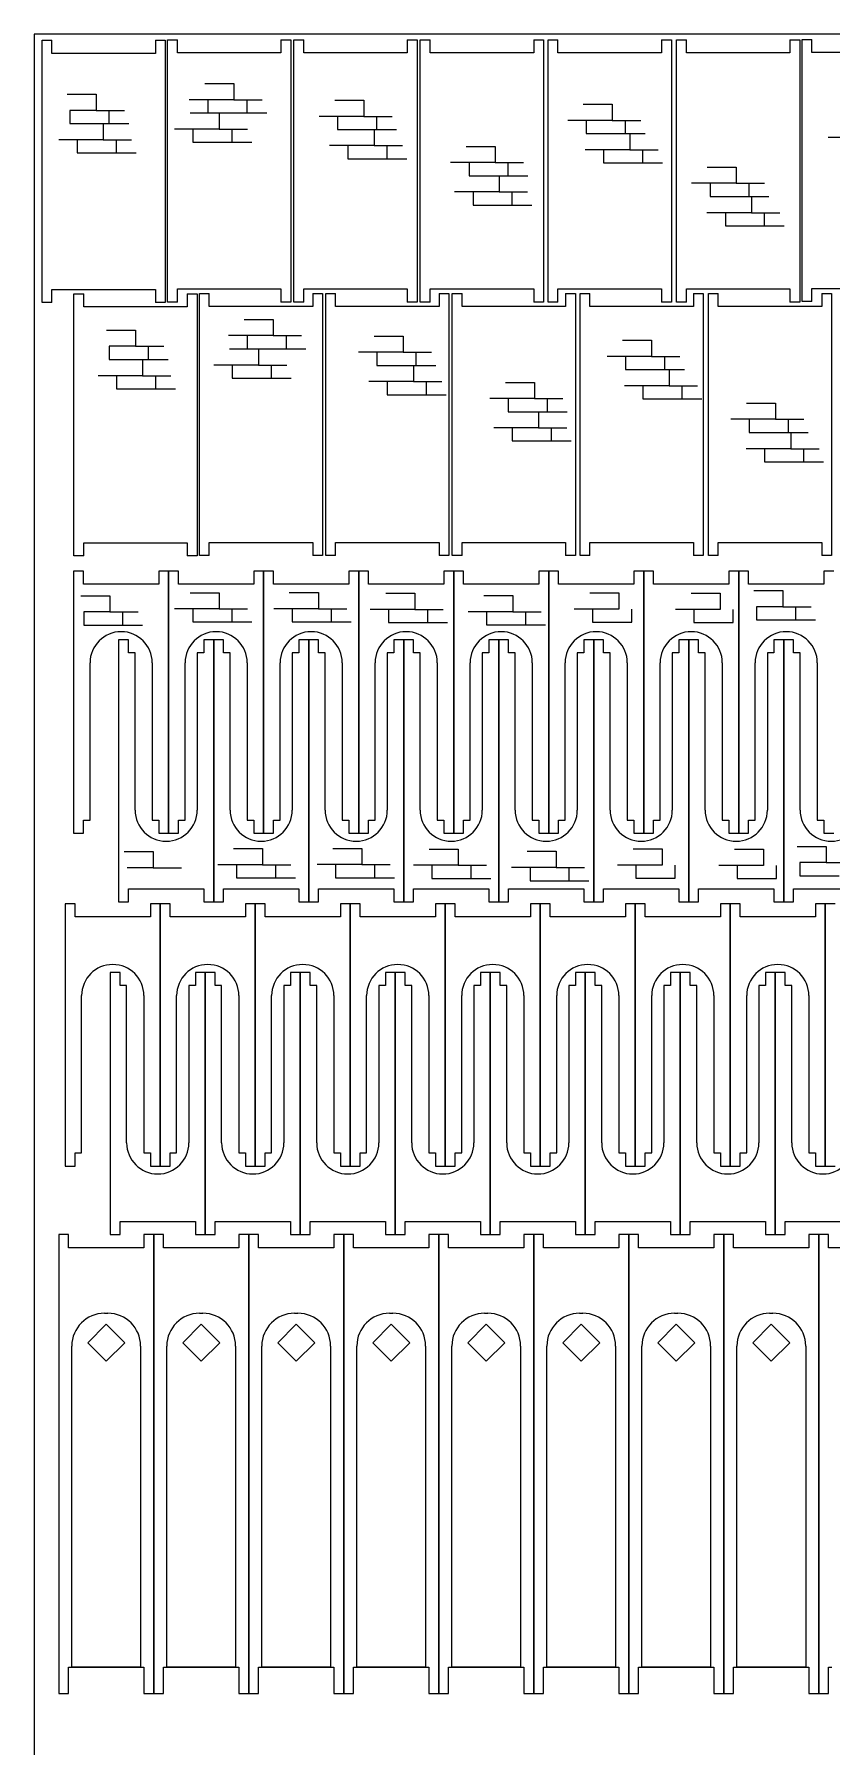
# Model space of a CAD drawing. Extents: x 12 to 612, y 217 to 777.
# Drawn here: x 12.3 to 134, y 515.9 to 777.1 of the extents above; entities that cross this region are included whole.
import ezdxf

# ---------------------------------------------------------------- set-up
doc = ezdxf.new("R2010")
doc.units = 0
doc.header["$MEASUREMENT"] = 0
doc.layers.get('0').update_dxf_attribs({"linetype": 'CONTINUOUS'})
doc.layers.add('VISIBLE__ISO_', color=7, linetype='CONTINUOUS')

msp = doc.modelspace()

# ---------------------------------------------------------------- linework, layer by layer
for p, q in [((612.27, 777.15), (12.27, 777.15)), ((12.27, 777.15), (12.27, 377.15)), ((18, 528), (28.5, 528)), ((32.5, 528), (43, 528)), ((47, 528), (57.5, 528)), ((61.5, 528), (72, 528)), ((76, 528), (86.5, 528)), ((90.5, 528), (101, 528)), ((105, 528), (115.5, 528)), ((119.5, 528), (130, 528))]:
    msp.add_line(p, q)
at = {"color": 5}
for p, q in [((38.31, 769.63), (42.74, 769.63)), ((42.74, 769.63), (42.74, 767.16)), ((17.28, 768.01), (21.71, 768.01)), ((21.71, 768.01), (21.71, 765.53)), ((42.74, 767.16), (35.93, 767.16)), ((42.74, 767.16), (38.74, 767.16)), ((38.74, 767.16), (38.74, 765.16)), ((42.74, 767.16), (47.06, 767.16)), ((44.74, 765.16), (44.74, 767.16)), ((58.12, 767.1), (62.55, 767.1)), ((62.55, 767.1), (62.55, 764.62)), ((96.06, 766.46), (100.49, 766.46)), ((100.49, 766.46), (100.49, 763.98)), ((21.71, 765.53), (17.71, 765.53)), ((17.71, 765.53), (17.71, 763.53)), ((17.71, 763.53), (21.71, 763.53)), ((18.38, 763.51), (22.81, 763.51)), ((21.71, 765.53), (26.04, 765.53)), ((21.71, 763.53), (23.71, 763.53)), ((22.81, 763.51), (22.81, 761.03)), ((23.71, 763.53), (23.71, 765.53)), ((23.71, 763.53), (26.71, 763.53)), ((36.05, 765.14), (40.49, 765.14)), ((38.74, 765.16), (42.74, 765.16)), ((40.49, 765.14), (40.49, 762.66)), ((42.74, 765.16), (44.74, 765.16)), ((44.74, 765.16), (47.74, 765.16)), ((62.55, 764.62), (55.74, 764.62)), ((62.55, 764.62), (58.55, 764.62)), ((58.55, 764.62), (58.55, 762.62)), ((62.55, 764.62), (66.87, 764.62)), ((64.55, 762.62), (64.55, 764.62)), ((100.49, 763.98), (93.69, 763.98)), ((100.49, 763.98), (96.49, 763.98)), ((96.49, 763.98), (96.49, 761.98)), ((100.49, 763.98), (104.82, 763.98)), ((102.49, 761.98), (102.49, 763.98)), ((22.81, 761.03), (16, 761.03)), ((22.81, 761.03), (18.81, 761.03)), ((18.81, 761.03), (18.81, 759.03)), ((22.81, 761.03), (27.13, 761.03)), ((24.81, 759.03), (24.81, 761.03)), ((40.49, 762.66), (33.68, 762.66)), ((40.49, 762.66), (36.49, 762.66)), ((36.49, 762.66), (36.49, 760.66)), ((36.49, 760.66), (40.49, 760.66)), ((40.49, 762.66), (44.81, 762.66)), ((40.49, 760.66), (42.49, 760.66)), ((42.49, 760.66), (42.49, 762.66)), ((42.49, 760.66), (45.49, 760.66)), ((58.55, 762.62), (62.55, 762.62)), ((59.7, 762.63), (64.13, 762.63)), ((62.55, 762.62), (64.55, 762.62)), ((64.13, 762.63), (64.13, 760.15)), ((64.55, 762.62), (67.55, 762.62)), ((96.49, 761.98), (100.49, 761.98)), ((98.74, 761.99), (103.17, 761.99)), ((100.49, 761.98), (102.49, 761.98)), ((102.49, 761.98), (105.49, 761.98)), ((103.17, 761.99), (103.17, 759.51)), ((140.23, 761.41), (133.42, 761.41)), ((18.81, 759.03), (22.81, 759.03)), ((22.81, 759.03), (24.81, 759.03)), ((24.81, 759.03), (27.81, 759.03)), ((64.13, 760.15), (57.32, 760.15)), ((64.13, 760.15), (60.13, 760.15)), ((60.13, 760.15), (60.13, 758.15)), ((60.13, 758.15), (64.13, 758.15)), ((64.13, 760.15), (68.46, 760.15)), ((64.13, 758.15), (66.13, 758.15)), ((66.13, 758.15), (66.13, 760.15)), ((66.13, 758.15), (69.13, 758.15)), ((78.18, 760.03), (82.62, 760.03)), ((82.62, 760.03), (82.62, 757.56)), ((103.17, 759.51), (96.36, 759.51)), ((103.17, 759.51), (99.17, 759.51)), ((99.17, 759.51), (99.17, 757.51)), ((103.17, 759.51), (107.49, 759.51)), ((105.17, 757.51), (105.17, 759.51)), ((82.62, 757.56), (75.81, 757.56)), ((82.62, 757.56), (78.62, 757.56)), ((78.62, 757.56), (78.62, 755.56)), ((78.62, 755.56), (82.62, 755.56)), ((78.8, 755.56), (83.23, 755.56)), ((82.62, 757.56), (86.94, 757.56)), ((82.62, 755.56), (84.62, 755.56)), ((83.23, 755.56), (83.23, 753.09)), ((84.62, 755.56), (84.62, 757.56)), ((84.62, 755.56), (87.62, 755.56)), ((99.17, 757.51), (103.17, 757.51)), ((103.17, 757.51), (105.17, 757.51)), ((105.17, 757.51), (108.17, 757.51)), ((114.96, 756.88), (119.4, 756.88)), ((119.4, 756.88), (119.4, 754.4)), ((83.23, 753.09), (76.42, 753.09)), ((83.23, 753.09), (79.23, 753.09)), ((79.23, 753.09), (79.23, 751.09)), ((83.23, 753.09), (87.55, 753.09)), ((85.23, 751.09), (85.23, 753.09)), ((119.4, 754.4), (112.59, 754.4)), ((119.4, 754.4), (115.4, 754.4)), ((115.4, 754.4), (115.4, 752.4)), ((119.4, 754.4), (123.72, 754.4)), ((121.4, 752.4), (121.4, 754.4)), ((79.23, 751.09), (83.23, 751.09)), ((83.23, 751.09), (85.23, 751.09)), ((85.23, 751.09), (88.23, 751.09)), ((115.4, 752.4), (119.4, 752.4)), ((117.31, 752.38), (121.74, 752.38)), ((119.4, 752.4), (121.4, 752.4)), ((121.4, 752.4), (124.4, 752.4)), ((121.74, 752.38), (121.74, 749.9)), ((121.74, 749.9), (114.93, 749.9)), ((121.74, 749.9), (117.74, 749.9)), ((117.74, 749.9), (117.74, 747.9)), ((117.74, 747.9), (121.74, 747.9)), ((121.74, 749.9), (126.06, 749.9)), ((121.74, 747.9), (123.74, 747.9)), ((123.74, 747.9), (123.74, 749.9)), ((123.74, 747.9), (126.74, 747.9)), ((23.28, 732.01), (27.71, 732.01)), ((27.71, 732.01), (27.71, 729.53)), ((44.31, 733.63), (48.74, 733.63)), ((48.74, 733.63), (48.74, 731.16)), ((27.71, 729.53), (23.71, 729.53)), ((23.71, 729.53), (23.71, 727.53)), ((27.71, 729.53), (32.04, 729.53)), ((29.71, 727.53), (29.71, 729.53)), ((48.74, 731.16), (41.93, 731.16)), ((42.05, 729.14), (46.49, 729.14)), ((48.74, 731.16), (44.74, 731.16)), ((44.74, 731.16), (44.74, 729.16)), ((44.74, 729.16), (48.74, 729.16)), ((46.49, 729.14), (46.49, 726.66)), ((48.74, 731.16), (53.06, 731.16)), ((48.74, 729.16), (50.74, 729.16)), ((50.74, 729.16), (50.74, 731.16)), ((50.74, 729.16), (53.74, 729.16)), ((64.12, 731.1), (68.55, 731.1)), ((68.55, 731.1), (68.55, 728.62)), ((102.06, 730.46), (106.49, 730.46)), ((106.49, 730.46), (106.49, 727.98)), ((23.71, 727.53), (27.71, 727.53)), ((24.38, 727.51), (28.81, 727.51)), ((27.71, 727.53), (29.71, 727.53)), ((28.81, 727.51), (28.81, 725.03)), ((29.71, 727.53), (32.71, 727.53)), ((46.49, 726.66), (39.68, 726.66)), ((46.49, 726.66), (42.49, 726.66)), ((42.49, 726.66), (42.49, 724.66)), ((46.49, 726.66), (50.81, 726.66)), ((48.49, 724.66), (48.49, 726.66)), ((68.55, 728.62), (61.74, 728.62)), ((68.55, 728.62), (64.55, 728.62)), ((64.55, 728.62), (64.55, 726.62)), ((64.55, 726.62), (68.55, 726.62)), ((65.7, 726.63), (70.13, 726.63)), ((68.55, 728.62), (72.87, 728.62)), ((68.55, 726.62), (70.55, 726.62)), ((70.13, 726.63), (70.13, 724.15)), ((70.55, 726.62), (70.55, 728.62)), ((70.55, 726.62), (73.55, 726.62)), ((106.49, 727.98), (99.69, 727.98)), ((106.49, 727.98), (102.49, 727.98)), ((102.49, 727.98), (102.49, 725.98)), ((106.49, 727.98), (110.82, 727.98)), ((108.49, 725.98), (108.49, 727.98)), ((28.81, 725.03), (22, 725.03)), ((28.81, 725.03), (24.81, 725.03)), ((24.81, 725.03), (24.81, 723.03)), ((28.81, 725.03), (33.13, 725.03)), ((30.81, 723.03), (30.81, 725.03)), ((42.49, 724.66), (46.49, 724.66)), ((46.49, 724.66), (48.49, 724.66)), ((48.49, 724.66), (51.49, 724.66)), ((70.13, 724.15), (63.32, 724.15)), ((70.13, 724.15), (66.13, 724.15)), ((66.13, 724.15), (66.13, 722.15)), ((70.13, 724.15), (74.46, 724.15)), ((72.13, 722.15), (72.13, 724.15)), ((84.18, 724.03), (88.62, 724.03)), ((88.62, 724.03), (88.62, 721.56)), ((102.49, 725.98), (106.49, 725.98)), ((104.74, 725.99), (109.17, 725.99)), ((106.49, 725.98), (108.49, 725.98)), ((108.49, 725.98), (111.49, 725.98)), ((109.17, 725.99), (109.17, 723.51)), ((24.81, 723.03), (28.81, 723.03)), ((28.81, 723.03), (30.81, 723.03)), ((30.81, 723.03), (33.81, 723.03)), ((66.13, 722.15), (70.13, 722.15)), ((70.13, 722.15), (72.13, 722.15)), ((72.13, 722.15), (75.13, 722.15)), ((88.62, 721.56), (81.81, 721.56)), ((88.62, 721.56), (84.62, 721.56)), ((84.62, 721.56), (84.62, 719.56)), ((88.62, 721.56), (92.94, 721.56)), ((90.62, 719.56), (90.62, 721.56)), ((109.17, 723.51), (102.36, 723.51)), ((109.17, 723.51), (105.17, 723.51)), ((105.17, 723.51), (105.17, 721.51)), ((105.17, 721.51), (109.17, 721.51)), ((109.17, 723.51), (113.49, 723.51)), ((109.17, 721.51), (111.17, 721.51)), ((111.17, 721.51), (111.17, 723.51)), ((111.17, 721.51), (114.17, 721.51)), ((84.62, 719.56), (88.62, 719.56)), ((84.8, 719.56), (89.23, 719.56)), ((88.62, 719.56), (90.62, 719.56)), ((89.23, 719.56), (89.23, 717.09)), ((90.62, 719.56), (93.62, 719.56)), ((120.96, 720.88), (125.4, 720.88)), ((125.4, 720.88), (125.4, 718.4)), ((89.23, 717.09), (82.42, 717.09)), ((89.23, 717.09), (85.23, 717.09)), ((85.23, 717.09), (85.23, 715.09)), ((89.23, 717.09), (93.55, 717.09)), ((91.23, 715.09), (91.23, 717.09)), ((125.4, 718.4), (118.59, 718.4)), ((125.4, 718.4), (121.4, 718.4)), ((121.4, 718.4), (121.4, 716.4)), ((121.4, 716.4), (125.4, 716.4)), ((123.31, 716.38), (127.74, 716.38)), ((125.4, 718.4), (129.72, 718.4)), ((125.4, 716.4), (127.4, 716.4)), ((127.4, 716.4), (127.4, 718.4)), ((127.4, 716.4), (130.4, 716.4)), ((127.74, 716.38), (127.74, 713.9)), ((85.23, 715.09), (89.23, 715.09)), ((89.23, 715.09), (91.23, 715.09)), ((91.23, 715.09), (94.23, 715.09)), ((127.74, 713.9), (120.93, 713.9)), ((127.74, 713.9), (123.74, 713.9)), ((123.74, 713.9), (123.74, 711.9)), ((127.74, 713.9), (132.06, 713.9)), ((129.74, 711.9), (129.74, 713.9)), ((123.74, 711.9), (127.74, 711.9)), ((127.74, 711.9), (129.74, 711.9)), ((129.74, 711.9), (132.74, 711.9)), ((19.38, 691.48), (23.81, 691.48)), ((23.81, 691.48), (23.81, 689)), ((36.06, 691.94), (40.49, 691.94)), ((40.49, 691.94), (40.49, 689.47)), ((51.19, 691.97), (55.63, 691.97)), ((55.63, 691.97), (55.63, 689.49)), ((65.9, 691.87), (70.33, 691.87)), ((70.33, 691.87), (70.33, 689.39)), ((80.87, 691.52), (85.3, 691.52)), ((85.3, 691.52), (85.3, 689.04)), ((97.04, 691.91), (101.48, 691.91)), ((101.48, 691.91), (101.48, 689.43)), ((112.51, 691.86), (116.94, 691.86)), ((116.94, 691.86), (116.94, 689.38)), ((122.07, 692.28), (126.51, 692.28)), ((126.51, 692.28), (126.51, 689.8)), ((23.81, 689), (19.81, 689)), ((19.81, 689), (19.81, 687)), ((23.81, 689), (28.13, 689)), ((25.81, 687), (25.81, 689)), ((40.49, 689.47), (33.69, 689.47)), ((40.49, 689.47), (36.49, 689.47)), ((36.49, 689.47), (36.49, 687.47)), ((36.49, 687.47), (40.49, 687.47)), ((40.49, 689.47), (44.82, 689.47)), ((40.49, 687.47), (42.49, 687.47)), ((42.49, 687.47), (42.49, 689.47)), ((42.49, 687.47), (45.49, 687.47)), ((55.63, 689.49), (48.82, 689.49)), ((55.63, 689.49), (51.63, 689.49)), ((51.63, 689.49), (51.63, 687.49)), ((51.63, 687.49), (55.63, 687.49)), ((55.63, 689.49), (59.95, 689.49)), ((55.63, 687.49), (57.63, 687.49)), ((57.63, 687.49), (57.63, 689.49)), ((57.63, 687.49), (60.63, 687.49)), ((70.33, 689.39), (63.52, 689.39)), ((70.33, 689.39), (66.33, 689.39)), ((66.33, 689.39), (66.33, 687.39)), ((66.33, 687.39), (70.33, 687.39)), ((70.33, 689.39), (74.66, 689.39)), ((70.33, 687.39), (72.33, 687.39)), ((72.33, 687.39), (72.33, 689.39)), ((72.33, 687.39), (75.33, 687.39)), ((85.3, 689.04), (78.49, 689.04)), ((85.3, 689.04), (81.3, 689.04)), ((81.3, 689.04), (81.3, 687.04)), ((85.3, 689.04), (89.63, 689.04)), ((87.3, 687.04), (87.3, 689.04)), ((101.48, 689.43), (94.67, 689.43)), ((101.48, 689.43), (97.48, 689.43)), ((97.48, 689.43), (97.48, 687.43)), ((97.48, 687.43), (101.48, 687.43)), ((101.48, 687.43), (103.48, 687.43)), ((103.48, 687.43), (103.48, 689.43)), ((116.94, 689.38), (110.14, 689.38)), ((116.94, 689.38), (112.94, 689.38)), ((112.94, 689.38), (112.94, 687.38)), ((112.94, 687.38), (116.94, 687.38)), ((116.94, 687.38), (118.94, 687.38)), ((118.94, 687.38), (118.94, 689.38)), ((126.51, 689.8), (122.51, 689.8)), ((122.51, 689.8), (122.51, 687.8)), ((122.51, 687.8), (126.51, 687.8)), ((126.51, 689.8), (130.83, 689.8)), ((126.51, 687.8), (128.51, 687.8)), ((128.51, 687.8), (128.51, 689.8)), ((128.51, 687.8), (131.51, 687.8)), ((19.81, 687), (23.81, 687)), ((23.81, 687), (25.81, 687)), ((25.81, 687), (28.81, 687)), ((81.3, 687.04), (85.3, 687.04)), ((85.3, 687.04), (87.3, 687.04)), ((87.3, 687.04), (90.3, 687.04)), ((128.7, 653.23), (133.13, 653.23)), ((133.13, 653.23), (133.13, 650.75)), ((26, 652.43), (30.43, 652.43)), ((30.43, 652.43), (30.43, 649.96)), ((42.69, 652.9), (47.12, 652.9)), ((47.12, 652.9), (47.12, 650.42)), ((57.82, 652.93), (62.25, 652.93)), ((62.25, 652.93), (62.25, 650.45)), ((72.52, 652.83), (76.96, 652.83)), ((76.96, 652.83), (76.96, 650.35)), ((87.49, 652.48), (91.93, 652.48)), ((91.93, 652.48), (91.93, 650)), ((103.67, 652.86), (108.1, 652.86)), ((108.1, 652.86), (108.1, 650.39)), ((119.14, 652.82), (123.57, 652.82)), ((123.57, 652.82), (123.57, 650.34)), ((133.13, 650.75), (129.13, 650.75)), ((129.13, 650.75), (129.13, 648.75)), ((133.13, 650.75), (137.46, 650.75)), ((30.43, 649.96), (26.43, 649.96)), ((30.43, 649.96), (34.76, 649.96)), ((47.12, 650.42), (40.31, 650.42)), ((47.12, 650.42), (43.12, 650.42)), ((43.12, 650.42), (43.12, 648.42)), ((43.12, 648.42), (47.12, 648.42)), ((47.12, 650.42), (51.44, 650.42)), ((47.12, 648.42), (49.12, 648.42)), ((49.12, 648.42), (49.12, 650.42)), ((49.12, 648.42), (52.12, 648.42)), ((62.25, 650.45), (55.44, 650.45)), ((62.25, 650.45), (58.25, 650.45)), ((58.25, 650.45), (58.25, 648.45)), ((58.25, 648.45), (62.25, 648.45)), ((62.25, 650.45), (66.58, 650.45)), ((62.25, 648.45), (64.25, 648.45)), ((64.25, 648.45), (64.25, 650.45)), ((64.25, 648.45), (67.25, 648.45)), ((76.96, 650.35), (70.15, 650.35)), ((76.96, 650.35), (72.96, 650.35)), ((72.96, 650.35), (72.96, 648.35)), ((72.96, 648.35), (76.96, 648.35)), ((76.96, 650.35), (81.28, 650.35)), ((76.96, 648.35), (78.96, 648.35)), ((78.96, 648.35), (78.96, 650.35)), ((78.96, 648.35), (81.96, 648.35)), ((91.93, 650), (85.12, 650)), ((91.93, 650), (87.93, 650)), ((87.93, 650), (87.93, 648)), ((87.93, 648), (91.93, 648)), ((91.93, 650), (96.25, 650)), ((91.93, 648), (93.93, 648)), ((93.93, 648), (93.93, 650)), ((93.93, 648), (96.93, 648)), ((108.1, 650.39), (101.29, 650.39)), ((108.1, 650.39), (104.1, 650.39)), ((104.1, 650.39), (104.1, 648.39)), ((104.1, 648.39), (108.1, 648.39)), ((108.1, 648.39), (110.1, 648.39)), ((110.1, 648.39), (110.1, 650.39)), ((123.57, 650.34), (116.76, 650.34)), ((123.57, 650.34), (119.57, 650.34)), ((119.57, 650.34), (119.57, 648.34)), ((119.57, 648.34), (123.57, 648.34)), ((123.57, 648.34), (125.57, 648.34)), ((125.57, 648.34), (125.57, 650.34)), ((129.13, 648.75), (133.13, 648.75)), ((133.13, 648.75), (135.13, 648.75))]:
    msp.add_line(p, q, dxfattribs=at)
at = {"layer": 'VISIBLE__ISO_'}
for p, q in [((13.46, 776.22), (14.96, 776.22)), ((13.46, 736.22), (13.46, 776.22)), ((14.96, 774.22), (14.96, 776.22)), ((30.76, 776.22), (30.76, 774.22)), ((30.76, 776.22), (32.26, 776.22)), ((32.26, 776.22), (32.26, 736.22)), ((32.61, 776.29), (34.11, 776.29)), ((32.61, 736.29), (32.61, 776.29)), ((34.11, 774.29), (34.11, 776.29)), ((49.91, 776.29), (49.91, 774.29)), ((49.91, 776.29), (51.41, 776.29)), ((51.41, 776.29), (51.41, 736.29)), ((51.9, 776.29), (53.4, 776.29)), ((51.9, 736.29), (51.9, 776.29)), ((53.4, 774.29), (53.4, 776.29)), ((69.2, 776.29), (69.2, 774.29)), ((69.2, 776.29), (70.7, 776.29)), ((70.7, 776.29), (70.7, 736.29)), ((71.19, 776.29), (72.69, 776.29)), ((71.19, 736.29), (71.19, 776.29)), ((72.69, 774.29), (72.69, 776.29)), ((88.49, 776.29), (88.49, 774.29)), ((88.49, 776.29), (89.99, 776.29)), ((89.99, 776.29), (89.99, 736.29)), ((90.7, 776.29), (92.2, 776.29)), ((90.7, 736.29), (90.7, 776.29)), ((92.2, 774.29), (92.2, 776.29)), ((108, 776.29), (108, 774.29)), ((108, 776.29), (109.5, 776.29)), ((109.5, 776.29), (109.5, 736.29)), ((110.3, 776.29), (111.8, 776.29)), ((110.3, 736.29), (110.3, 776.29)), ((111.8, 774.29), (111.8, 776.29)), ((127.6, 776.29), (127.6, 774.29)), ((127.6, 776.29), (129.1, 776.29)), ((129.1, 776.29), (129.1, 736.29)), ((129.45, 776.35), (130.95, 776.35)), ((129.45, 736.35), (129.45, 776.35)), ((130.95, 774.35), (130.95, 776.35)), ((30.76, 774.22), (14.96, 774.22)), ((49.91, 774.29), (34.11, 774.29)), ((69.2, 774.29), (53.4, 774.29)), ((88.49, 774.29), (72.69, 774.29)), ((108, 774.29), (92.2, 774.29)), ((127.6, 774.29), (111.8, 774.29)), ((146.75, 774.35), (130.95, 774.35)), ((14.96, 736.22), (14.96, 738.22)), ((14.96, 738.22), (30.76, 738.22)), ((18.32, 737.54), (19.82, 737.54)), ((18.32, 697.54), (18.32, 737.54)), ((19.82, 735.54), (19.82, 737.54)), ((30.76, 738.22), (30.76, 736.22)), ((34.11, 736.29), (34.11, 738.29)), ((34.11, 738.29), (49.91, 738.29)), ((35.62, 737.54), (35.62, 735.54)), ((35.62, 737.54), (37.12, 737.54)), ((37.12, 737.54), (37.12, 697.54)), ((37.47, 737.6), (38.97, 737.6)), ((37.47, 697.6), (37.47, 737.6)), ((38.97, 735.6), (38.97, 737.6)), ((49.91, 738.29), (49.91, 736.29)), ((53.4, 736.29), (53.4, 738.29)), ((53.4, 738.29), (69.2, 738.29)), ((54.77, 737.6), (54.77, 735.6)), ((54.77, 737.6), (56.27, 737.6)), ((56.27, 737.6), (56.27, 697.6)), ((56.76, 737.6), (58.26, 737.6)), ((56.76, 697.6), (56.76, 737.6)), ((58.26, 735.6), (58.26, 737.6)), ((69.2, 738.29), (69.2, 736.29)), ((72.69, 736.29), (72.69, 738.29)), ((72.69, 738.29), (88.49, 738.29)), ((74.06, 737.6), (74.06, 735.6)), ((74.06, 737.6), (75.56, 737.6)), ((75.56, 737.6), (75.56, 697.6)), ((76.05, 737.6), (77.55, 737.6)), ((76.05, 697.6), (76.05, 737.6)), ((77.55, 735.6), (77.55, 737.6)), ((88.49, 738.29), (88.49, 736.29)), ((92.2, 736.29), (92.2, 738.29)), ((92.2, 738.29), (108, 738.29)), ((93.35, 737.6), (93.35, 735.6)), ((93.35, 737.6), (94.85, 737.6)), ((94.85, 737.6), (94.85, 697.6)), ((95.57, 737.6), (97.07, 737.6)), ((95.57, 697.6), (95.57, 737.6)), ((97.07, 735.6), (97.07, 737.6)), ((108, 738.29), (108, 736.29)), ((111.8, 736.29), (111.8, 738.29)), ((111.8, 738.29), (127.6, 738.29)), ((112.87, 737.6), (112.87, 735.6)), ((112.87, 737.6), (114.37, 737.6)), ((114.37, 737.6), (114.37, 697.6)), ((115.16, 737.6), (116.66, 737.6)), ((115.16, 697.6), (115.16, 737.6)), ((116.66, 735.6), (116.66, 737.6)), ((127.6, 738.29), (127.6, 736.29)), ((130.95, 736.35), (130.95, 738.35)), ((130.95, 738.35), (146.75, 738.35)), ((132.46, 737.6), (132.46, 735.6)), ((132.46, 737.6), (133.96, 737.6)), ((133.96, 737.6), (133.96, 697.6)), ((14.96, 736.22), (13.46, 736.22)), ((35.62, 735.54), (19.82, 735.54)), ((32.26, 736.22), (30.76, 736.22)), ((34.11, 736.29), (32.61, 736.29)), ((54.77, 735.6), (38.97, 735.6)), ((51.41, 736.29), (49.91, 736.29)), ((53.4, 736.29), (51.9, 736.29)), ((74.06, 735.6), (58.26, 735.6)), ((70.7, 736.29), (69.2, 736.29)), ((72.69, 736.29), (71.19, 736.29)), ((93.35, 735.6), (77.55, 735.6)), ((89.99, 736.29), (88.49, 736.29)), ((92.2, 736.29), (90.7, 736.29)), ((112.87, 735.6), (97.07, 735.6)), ((109.5, 736.29), (108, 736.29)), ((111.8, 736.29), (110.3, 736.29)), ((132.46, 735.6), (116.66, 735.6)), ((129.1, 736.29), (127.6, 736.29)), ((130.95, 736.35), (129.45, 736.35)), ((19.82, 697.54), (19.82, 699.54)), ((19.82, 699.54), (35.62, 699.54)), ((35.62, 699.54), (35.62, 697.54)), ((38.97, 697.6), (38.97, 699.6)), ((38.97, 699.6), (54.77, 699.6)), ((54.77, 699.6), (54.77, 697.6)), ((58.26, 697.6), (58.26, 699.6)), ((58.26, 699.6), (74.06, 699.6)), ((74.06, 699.6), (74.06, 697.6)), ((77.55, 697.6), (77.55, 699.6)), ((77.55, 699.6), (93.35, 699.6)), ((93.35, 699.6), (93.35, 697.6)), ((97.07, 697.6), (97.07, 699.6)), ((97.07, 699.6), (112.87, 699.6)), ((112.87, 699.6), (112.87, 697.6)), ((116.66, 697.6), (116.66, 699.6)), ((116.66, 699.6), (132.46, 699.6)), ((132.46, 699.6), (132.46, 697.6)), ((19.78, 695.24), (18.28, 695.24)), ((18.28, 695.24), (18.28, 655.24)), ((19.82, 697.54), (18.32, 697.54)), ((19.78, 693.24), (19.78, 695.24)), ((31.28, 695.24), (31.28, 693.24)), ((32.78, 695.24), (31.28, 695.24)), ((32.78, 655.24), (32.78, 695.24)), ((34.28, 695.24), (32.78, 695.24)), ((32.78, 695.24), (32.78, 655.24)), ((34.28, 693.24), (34.28, 695.24)), ((37.12, 697.54), (35.62, 697.54)), ((38.97, 697.6), (37.47, 697.6)), ((45.78, 695.24), (45.78, 693.24)), ((47.28, 695.24), (45.78, 695.24)), ((47.28, 655.24), (47.28, 695.24)), ((48.78, 695.24), (47.28, 695.24)), ((47.28, 695.24), (47.28, 655.24)), ((48.78, 693.24), (48.78, 695.24)), ((56.27, 697.6), (54.77, 697.6)), ((58.26, 697.6), (56.76, 697.6)), ((60.28, 695.24), (60.28, 693.24)), ((61.78, 695.24), (60.28, 695.24)), ((61.78, 655.24), (61.78, 695.24)), ((63.28, 695.24), (61.78, 695.24)), ((61.78, 695.24), (61.78, 655.24)), ((63.28, 693.24), (63.28, 695.24)), ((75.56, 697.6), (74.06, 697.6)), ((74.78, 695.24), (74.78, 693.24)), ((76.28, 695.24), (74.78, 695.24)), ((77.55, 697.6), (76.05, 697.6)), ((76.28, 655.24), (76.28, 695.24)), ((77.78, 695.24), (76.28, 695.24)), ((76.28, 695.24), (76.28, 655.24)), ((77.78, 693.24), (77.78, 695.24)), ((89.28, 695.24), (89.28, 693.24)), ((90.78, 695.24), (89.28, 695.24)), ((90.78, 655.24), (90.78, 695.24)), ((92.28, 695.24), (90.78, 695.24)), ((90.78, 695.24), (90.78, 655.24)), ((92.28, 693.24), (92.28, 695.24)), ((94.85, 697.6), (93.35, 697.6)), ((97.07, 697.6), (95.57, 697.6)), ((103.78, 695.24), (103.78, 693.24)), ((105.28, 695.24), (103.78, 695.24)), ((105.28, 655.24), (105.28, 695.24)), ((106.78, 695.24), (105.28, 695.24)), ((105.28, 695.24), (105.28, 655.24)), ((106.78, 693.24), (106.78, 695.24)), ((114.37, 697.6), (112.87, 697.6)), ((116.66, 697.6), (115.16, 697.6)), ((118.28, 695.24), (118.28, 693.24)), ((119.78, 695.24), (118.28, 695.24)), ((119.78, 655.24), (119.78, 695.24)), ((121.28, 695.24), (119.78, 695.24)), ((119.78, 695.24), (119.78, 655.24)), ((121.28, 693.24), (121.28, 695.24)), ((133.96, 697.6), (132.46, 697.6)), ((132.78, 695.24), (132.78, 693.24)), ((134.28, 695.24), (132.78, 695.24)), ((31.28, 693.24), (19.78, 693.24)), ((45.78, 693.24), (34.28, 693.24)), ((60.28, 693.24), (48.78, 693.24)), ((74.78, 693.24), (63.28, 693.24)), ((89.28, 693.24), (77.78, 693.24)), ((103.78, 693.24), (92.28, 693.24)), ((118.28, 693.24), (106.78, 693.24)), ((132.78, 693.24), (121.28, 693.24)), ((26.65, 684.77), (25.15, 684.77)), ((25.15, 684.77), (25.15, 644.77)), ((26.65, 682.77), (26.65, 684.77)), ((38.15, 684.77), (38.15, 682.77)), ((39.65, 684.77), (38.15, 684.77)), ((41.15, 684.77), (39.65, 684.77)), ((39.65, 684.77), (39.65, 644.77)), ((39.65, 644.77), (39.65, 684.77)), ((41.15, 682.77), (41.15, 684.77)), ((52.65, 684.77), (52.65, 682.77)), ((54.15, 684.77), (52.65, 684.77)), ((54.15, 644.77), (54.15, 684.77)), ((55.65, 684.77), (54.15, 684.77)), ((54.15, 684.77), (54.15, 644.77)), ((55.65, 682.77), (55.65, 684.77)), ((67.15, 684.77), (67.15, 682.77)), ((68.65, 684.77), (67.15, 684.77)), ((70.15, 684.77), (68.65, 684.77)), ((68.65, 684.77), (68.65, 644.77)), ((68.65, 644.77), (68.65, 684.77)), ((70.15, 682.77), (70.15, 684.77)), ((81.65, 684.77), (81.65, 682.77)), ((83.15, 684.77), (81.65, 684.77)), ((83.15, 644.77), (83.15, 684.77)), ((84.65, 684.77), (83.15, 684.77)), ((83.15, 684.77), (83.15, 644.77)), ((84.65, 682.77), (84.65, 684.77)), ((96.15, 684.77), (96.15, 682.77)), ((97.65, 684.77), (96.15, 684.77)), ((99.15, 684.77), (97.65, 684.77)), ((97.65, 684.77), (97.65, 644.77)), ((97.65, 644.77), (97.65, 684.77)), ((99.15, 682.77), (99.15, 684.77)), ((110.65, 684.77), (110.65, 682.77)), ((112.15, 684.77), (110.65, 684.77)), ((112.15, 644.77), (112.15, 684.77)), ((113.65, 684.77), (112.15, 684.77)), ((112.15, 684.77), (112.15, 644.77)), ((113.65, 682.77), (113.65, 684.77)), ((125.15, 684.77), (125.15, 682.77)), ((126.65, 684.77), (125.15, 684.77)), ((128.15, 684.77), (126.65, 684.77)), ((126.65, 684.77), (126.65, 644.77)), ((126.65, 644.77), (126.65, 684.77)), ((128.15, 682.77), (128.15, 684.77)), ((27.65, 682.77), (26.65, 682.77)), ((27.65, 658.77), (27.65, 682.77)), ((38.15, 682.77), (37.15, 682.77)), ((37.15, 682.77), (37.15, 658.77)), ((42.15, 682.77), (41.15, 682.77)), ((42.15, 658.77), (42.15, 682.77)), ((52.65, 682.77), (51.65, 682.77)), ((51.65, 682.77), (51.65, 658.77)), ((56.65, 682.77), (55.65, 682.77)), ((56.65, 658.77), (56.65, 682.77)), ((67.15, 682.77), (66.15, 682.77)), ((66.15, 682.77), (66.15, 658.77)), ((71.15, 682.77), (70.15, 682.77)), ((71.15, 658.77), (71.15, 682.77)), ((81.65, 682.77), (80.65, 682.77)), ((80.65, 682.77), (80.65, 658.77)), ((85.65, 682.77), (84.65, 682.77)), ((85.65, 658.77), (85.65, 682.77)), ((96.15, 682.77), (95.15, 682.77)), ((95.15, 682.77), (95.15, 658.77)), ((100.15, 682.77), (99.15, 682.77)), ((100.15, 658.77), (100.15, 682.77)), ((110.65, 682.77), (109.65, 682.77)), ((109.65, 682.77), (109.65, 658.77)), ((114.65, 682.77), (113.65, 682.77)), ((114.65, 658.77), (114.65, 682.77)), ((125.15, 682.77), (124.15, 682.77)), ((124.15, 682.77), (124.15, 658.77)), ((129.15, 682.77), (128.15, 682.77)), ((129.15, 658.77), (129.15, 682.77)), ((20.78, 657.24), (20.78, 681.24)), ((30.28, 681.24), (30.28, 657.24)), ((35.28, 657.24), (35.28, 681.24)), ((44.78, 681.24), (44.78, 657.24)), ((49.78, 657.24), (49.78, 681.24)), ((59.28, 681.24), (59.28, 657.24)), ((64.28, 657.24), (64.28, 681.24)), ((73.78, 681.24), (73.78, 657.24)), ((78.78, 657.24), (78.78, 681.24)), ((88.28, 681.24), (88.28, 657.24)), ((93.28, 657.24), (93.28, 681.24)), ((102.78, 681.24), (102.78, 657.24)), ((107.78, 657.24), (107.78, 681.24)), ((117.28, 681.24), (117.28, 657.24)), ((122.28, 657.24), (122.28, 681.24)), ((131.78, 681.24), (131.78, 657.24)), ((19.78, 655.24), (19.78, 657.24)), ((19.78, 657.24), (20.78, 657.24)), ((30.28, 657.24), (31.28, 657.24)), ((31.28, 657.24), (31.28, 655.24)), ((34.28, 655.24), (34.28, 657.24)), ((34.28, 657.24), (35.28, 657.24)), ((44.78, 657.24), (45.78, 657.24)), ((45.78, 657.24), (45.78, 655.24)), ((48.78, 655.24), (48.78, 657.24)), ((48.78, 657.24), (49.78, 657.24)), ((59.28, 657.24), (60.28, 657.24)), ((60.28, 657.24), (60.28, 655.24)), ((63.28, 655.24), (63.28, 657.24)), ((63.28, 657.24), (64.28, 657.24)), ((73.78, 657.24), (74.78, 657.24)), ((74.78, 657.24), (74.78, 655.24)), ((77.78, 655.24), (77.78, 657.24)), ((77.78, 657.24), (78.78, 657.24)), ((88.28, 657.24), (89.28, 657.24)), ((89.28, 657.24), (89.28, 655.24)), ((92.28, 655.24), (92.28, 657.24)), ((92.28, 657.24), (93.28, 657.24)), ((102.78, 657.24), (103.78, 657.24)), ((103.78, 657.24), (103.78, 655.24)), ((106.78, 655.24), (106.78, 657.24)), ((106.78, 657.24), (107.78, 657.24)), ((117.28, 657.24), (118.28, 657.24)), ((118.28, 657.24), (118.28, 655.24)), ((121.28, 655.24), (121.28, 657.24)), ((121.28, 657.24), (122.28, 657.24)), ((131.78, 657.24), (132.78, 657.24)), ((132.78, 657.24), (132.78, 655.24)), ((18.28, 655.24), (19.78, 655.24)), ((31.28, 655.24), (32.78, 655.24)), ((32.78, 655.24), (34.28, 655.24)), ((45.78, 655.24), (47.28, 655.24)), ((47.28, 655.24), (48.78, 655.24)), ((60.28, 655.24), (61.78, 655.24)), ((61.78, 655.24), (63.28, 655.24)), ((74.78, 655.24), (76.28, 655.24)), ((76.28, 655.24), (77.78, 655.24)), ((89.28, 655.24), (90.78, 655.24)), ((90.78, 655.24), (92.28, 655.24)), ((103.78, 655.24), (105.28, 655.24)), ((105.28, 655.24), (106.78, 655.24)), ((118.28, 655.24), (119.78, 655.24)), ((119.78, 655.24), (121.28, 655.24)), ((132.78, 655.24), (134.28, 655.24)), ((26.65, 644.77), (26.65, 646.77)), ((26.65, 646.77), (38.15, 646.77)), ((38.15, 646.77), (38.15, 644.77)), ((41.15, 644.77), (41.15, 646.77)), ((41.15, 646.77), (52.65, 646.77)), ((52.65, 646.77), (52.65, 644.77)), ((55.65, 644.77), (55.65, 646.77)), ((55.65, 646.77), (67.15, 646.77)), ((67.15, 646.77), (67.15, 644.77)), ((70.15, 644.77), (70.15, 646.77)), ((70.15, 646.77), (81.65, 646.77)), ((81.65, 646.77), (81.65, 644.77)), ((84.65, 644.77), (84.65, 646.77)), ((84.65, 646.77), (96.15, 646.77)), ((96.15, 646.77), (96.15, 644.77)), ((99.15, 644.77), (99.15, 646.77)), ((99.15, 646.77), (110.65, 646.77)), ((110.65, 646.77), (110.65, 644.77)), ((113.65, 644.77), (113.65, 646.77)), ((113.65, 646.77), (125.15, 646.77)), ((125.15, 646.77), (125.15, 644.77)), ((128.15, 644.77), (128.15, 646.77)), ((128.15, 646.77), (139.65, 646.77)), ((18.5, 644.46), (17, 644.46)), ((17, 644.46), (17, 604.46)), ((18.5, 642.46), (18.5, 644.46)), ((25.15, 644.77), (26.65, 644.77)), ((30, 644.46), (30, 642.46)), ((31.5, 644.46), (30, 644.46)), ((31.5, 604.46), (31.5, 644.46)), ((33, 644.46), (31.5, 644.46)), ((31.5, 644.46), (31.5, 604.46)), ((33, 642.46), (33, 644.46)), ((38.15, 644.77), (39.65, 644.77)), ((39.65, 644.77), (41.15, 644.77)), ((44.5, 644.46), (44.5, 642.46)), ((46, 644.46), (44.5, 644.46)), ((46, 604.46), (46, 644.46)), ((47.5, 644.46), (46, 644.46)), ((46, 644.46), (46, 604.46)), ((47.5, 642.46), (47.5, 644.46)), ((52.65, 644.77), (54.15, 644.77)), ((54.15, 644.77), (55.65, 644.77)), ((59, 644.46), (59, 642.46)), ((60.5, 644.46), (59, 644.46)), ((60.5, 604.46), (60.5, 644.46)), ((62, 644.46), (60.5, 644.46)), ((60.5, 644.46), (60.5, 604.46)), ((62, 642.46), (62, 644.46)), ((67.15, 644.77), (68.65, 644.77)), ((68.65, 644.77), (70.15, 644.77)), ((73.5, 644.46), (73.5, 642.46)), ((75, 644.46), (73.5, 644.46)), ((75, 604.46), (75, 644.46)), ((76.5, 644.46), (75, 644.46)), ((75, 644.46), (75, 604.46)), ((76.5, 642.46), (76.5, 644.46)), ((81.65, 644.77), (83.15, 644.77)), ((83.15, 644.77), (84.65, 644.77)), ((88, 644.46), (88, 642.46)), ((89.5, 644.46), (88, 644.46)), ((89.5, 604.46), (89.5, 644.46)), ((91, 644.46), (89.5, 644.46)), ((89.5, 644.46), (89.5, 604.46)), ((91, 642.46), (91, 644.46)), ((96.15, 644.77), (97.65, 644.77)), ((97.65, 644.77), (99.15, 644.77)), ((102.5, 644.46), (102.5, 642.46)), ((104, 644.46), (102.5, 644.46)), ((104, 604.46), (104, 644.46)), ((105.5, 644.46), (104, 644.46)), ((104, 644.46), (104, 604.46)), ((105.5, 642.46), (105.5, 644.46)), ((110.65, 644.77), (112.15, 644.77)), ((112.15, 644.77), (113.65, 644.77)), ((117, 644.46), (117, 642.46)), ((118.5, 644.46), (117, 644.46)), ((118.5, 604.46), (118.5, 644.46)), ((120, 644.46), (118.5, 644.46)), ((118.5, 644.46), (118.5, 604.46)), ((120, 642.46), (120, 644.46)), ((125.15, 644.77), (126.65, 644.77)), ((126.65, 644.77), (128.15, 644.77)), ((131.5, 644.46), (131.5, 642.46)), ((133, 644.46), (131.5, 644.46)), ((133, 604.46), (133, 644.46)), ((134.5, 644.46), (133, 644.46)), ((133, 644.46), (133, 604.46)), ((30, 642.46), (18.5, 642.46)), ((44.5, 642.46), (33, 642.46)), ((59, 642.46), (47.5, 642.46)), ((73.5, 642.46), (62, 642.46)), ((88, 642.46), (76.5, 642.46)), ((102.5, 642.46), (91, 642.46)), ((117, 642.46), (105.5, 642.46)), ((131.5, 642.46), (120, 642.46)), ((25.37, 634), (23.87, 634)), ((23.87, 634), (23.87, 594)), ((25.37, 632), (25.37, 634)), ((36.87, 634), (36.87, 632)), ((38.37, 634), (36.87, 634)), ((39.87, 634), (38.37, 634)), ((38.37, 634), (38.37, 594)), ((38.37, 594), (38.37, 634)), ((39.87, 632), (39.87, 634)), ((51.37, 634), (51.37, 632)), ((52.87, 634), (51.37, 634)), ((52.87, 594), (52.87, 634)), ((54.37, 634), (52.87, 634)), ((52.87, 634), (52.87, 594)), ((54.37, 632), (54.37, 634)), ((65.87, 634), (65.87, 632)), ((67.37, 634), (65.87, 634)), ((68.87, 634), (67.37, 634)), ((67.37, 634), (67.37, 594)), ((67.37, 594), (67.37, 634)), ((68.87, 632), (68.87, 634)), ((80.37, 634), (80.37, 632)), ((81.87, 634), (80.37, 634)), ((81.87, 594), (81.87, 634)), ((83.37, 634), (81.87, 634)), ((81.87, 634), (81.87, 594)), ((83.37, 632), (83.37, 634)), ((94.87, 634), (94.87, 632)), ((96.37, 634), (94.87, 634)), ((97.87, 634), (96.37, 634)), ((96.37, 634), (96.37, 594)), ((96.37, 594), (96.37, 634)), ((97.87, 632), (97.87, 634)), ((109.37, 634), (109.37, 632)), ((110.87, 634), (109.37, 634)), ((110.87, 594), (110.87, 634)), ((112.37, 634), (110.87, 634)), ((110.87, 634), (110.87, 594)), ((112.37, 632), (112.37, 634)), ((123.87, 634), (123.87, 632)), ((125.37, 634), (123.87, 634)), ((126.87, 634), (125.37, 634)), ((125.37, 634), (125.37, 594)), ((125.37, 594), (125.37, 634)), ((126.87, 632), (126.87, 634)), ((19.5, 606.46), (19.5, 630.46)), ((26.37, 632), (25.37, 632)), ((26.37, 608), (26.37, 632)), ((29, 630.46), (29, 606.46)), ((34, 606.46), (34, 630.46)), ((36.87, 632), (35.87, 632)), ((35.87, 632), (35.87, 608)), ((40.87, 632), (39.87, 632)), ((40.87, 608), (40.87, 632)), ((43.5, 630.46), (43.5, 606.46)), ((48.5, 606.46), (48.5, 630.46)), ((51.37, 632), (50.37, 632)), ((50.37, 632), (50.37, 608)), ((55.37, 632), (54.37, 632)), ((55.37, 608), (55.37, 632)), ((58, 630.46), (58, 606.46)), ((63, 606.46), (63, 630.46)), ((65.87, 632), (64.87, 632)), ((64.87, 632), (64.87, 608)), ((69.87, 632), (68.87, 632)), ((69.87, 608), (69.87, 632)), ((72.5, 630.46), (72.5, 606.46)), ((77.5, 606.46), (77.5, 630.46)), ((80.37, 632), (79.37, 632)), ((79.37, 632), (79.37, 608)), ((84.37, 632), (83.37, 632)), ((84.37, 608), (84.37, 632)), ((87, 630.46), (87, 606.46)), ((92, 606.46), (92, 630.46)), ((94.87, 632), (93.87, 632)), ((93.87, 632), (93.87, 608)), ((98.87, 632), (97.87, 632)), ((98.87, 608), (98.87, 632)), ((101.5, 630.46), (101.5, 606.46)), ((106.5, 606.46), (106.5, 630.46)), ((109.37, 632), (108.37, 632)), ((108.37, 632), (108.37, 608)), ((113.37, 632), (112.37, 632)), ((113.37, 608), (113.37, 632)), ((116, 630.46), (116, 606.46)), ((121, 606.46), (121, 630.46)), ((123.87, 632), (122.87, 632)), ((122.87, 632), (122.87, 608)), ((127.87, 632), (126.87, 632)), ((127.87, 608), (127.87, 632)), ((130.5, 630.46), (130.5, 606.46)), ((18.5, 604.46), (18.5, 606.46)), ((18.5, 606.46), (19.5, 606.46)), ((29, 606.46), (30, 606.46)), ((30, 606.46), (30, 604.46)), ((33, 604.46), (33, 606.46)), ((33, 606.46), (34, 606.46)), ((43.5, 606.46), (44.5, 606.46)), ((44.5, 606.46), (44.5, 604.46)), ((47.5, 604.46), (47.5, 606.46)), ((47.5, 606.46), (48.5, 606.46)), ((58, 606.46), (59, 606.46)), ((59, 606.46), (59, 604.46)), ((62, 604.46), (62, 606.46)), ((62, 606.46), (63, 606.46)), ((72.5, 606.46), (73.5, 606.46)), ((73.5, 606.46), (73.5, 604.46)), ((76.5, 604.46), (76.5, 606.46)), ((76.5, 606.46), (77.5, 606.46)), ((87, 606.46), (88, 606.46)), ((88, 606.46), (88, 604.46)), ((91, 604.46), (91, 606.46)), ((91, 606.46), (92, 606.46)), ((101.5, 606.46), (102.5, 606.46)), ((102.5, 606.46), (102.5, 604.46)), ((105.5, 604.46), (105.5, 606.46)), ((105.5, 606.46), (106.5, 606.46)), ((116, 606.46), (117, 606.46)), ((117, 606.46), (117, 604.46)), ((120, 604.46), (120, 606.46)), ((120, 606.46), (121, 606.46)), ((130.5, 606.46), (131.5, 606.46)), ((131.5, 606.46), (131.5, 604.46)), ((17, 604.46), (18.5, 604.46)), ((30, 604.46), (31.5, 604.46)), ((31.5, 604.46), (33, 604.46)), ((44.5, 604.46), (46, 604.46)), ((46, 604.46), (47.5, 604.46)), ((59, 604.46), (60.5, 604.46)), ((60.5, 604.46), (62, 604.46)), ((73.5, 604.46), (75, 604.46)), ((75, 604.46), (76.5, 604.46)), ((88, 604.46), (89.5, 604.46)), ((89.5, 604.46), (91, 604.46)), ((102.5, 604.46), (104, 604.46)), ((104, 604.46), (105.5, 604.46)), ((117, 604.46), (118.5, 604.46)), ((118.5, 604.46), (120, 604.46)), ((131.5, 604.46), (133, 604.46)), ((133, 604.46), (134.5, 604.46)), ((25.37, 594), (25.37, 596)), ((25.37, 596), (36.87, 596)), ((36.87, 596), (36.87, 594)), ((39.87, 594), (39.87, 596)), ((39.87, 596), (51.37, 596)), ((51.37, 596), (51.37, 594)), ((54.37, 594), (54.37, 596)), ((54.37, 596), (65.87, 596)), ((65.87, 596), (65.87, 594)), ((68.87, 594), (68.87, 596)), ((68.87, 596), (80.37, 596)), ((80.37, 596), (80.37, 594)), ((83.37, 594), (83.37, 596)), ((83.37, 596), (94.87, 596)), ((94.87, 596), (94.87, 594)), ((97.87, 594), (97.87, 596)), ((97.87, 596), (109.37, 596)), ((109.37, 596), (109.37, 594)), ((112.37, 594), (112.37, 596)), ((112.37, 596), (123.87, 596)), ((123.87, 596), (123.87, 594)), ((126.87, 594), (126.87, 596)), ((126.87, 596), (138.37, 596)), ((17.5, 594), (16, 594)), ((16, 594), (16, 524)), ((17.5, 592), (17.5, 594)), ((23.87, 594), (25.37, 594)), ((29, 594), (29, 592)), ((30.5, 594), (29, 594)), ((30.5, 524), (30.5, 594)), ((32, 594), (30.5, 594)), ((30.5, 594), (30.5, 524)), ((32, 592), (32, 594)), ((36.87, 594), (38.37, 594)), ((38.37, 594), (39.87, 594)), ((43.5, 594), (43.5, 592)), ((45, 594), (43.5, 594)), ((45, 524), (45, 594)), ((46.5, 594), (45, 594)), ((45, 594), (45, 524)), ((46.5, 592), (46.5, 594)), ((51.37, 594), (52.87, 594)), ((52.87, 594), (54.37, 594)), ((58, 594), (58, 592)), ((59.5, 594), (58, 594)), ((59.5, 524), (59.5, 594)), ((61, 594), (59.5, 594)), ((59.5, 594), (59.5, 524)), ((61, 592), (61, 594)), ((65.87, 594), (67.37, 594)), ((67.37, 594), (68.87, 594)), ((72.5, 594), (72.5, 592)), ((74, 594), (72.5, 594)), ((74, 524), (74, 594)), ((75.5, 594), (74, 594)), ((74, 594), (74, 524)), ((75.5, 592), (75.5, 594)), ((80.37, 594), (81.87, 594)), ((81.87, 594), (83.37, 594)), ((87, 594), (87, 592)), ((88.5, 594), (87, 594)), ((88.5, 524), (88.5, 594)), ((90, 594), (88.5, 594)), ((88.5, 594), (88.5, 524)), ((90, 592), (90, 594)), ((94.87, 594), (96.37, 594)), ((96.37, 594), (97.87, 594)), ((101.5, 594), (101.5, 592)), ((103, 594), (101.5, 594)), ((103, 524), (103, 594)), ((104.5, 594), (103, 594)), ((103, 594), (103, 524)), ((104.5, 592), (104.5, 594)), ((109.37, 594), (110.87, 594)), ((110.87, 594), (112.37, 594)), ((116, 594), (116, 592)), ((117.5, 594), (116, 594)), ((117.5, 524), (117.5, 594)), ((119, 594), (117.5, 594)), ((117.5, 594), (117.5, 524)), ((119, 592), (119, 594)), ((123.87, 594), (125.37, 594)), ((125.37, 594), (126.87, 594)), ((130.5, 594), (130.5, 592)), ((132, 594), (130.5, 594)), ((132, 524), (132, 594)), ((133.5, 594), (132, 594)), ((132, 594), (132, 524)), ((133.5, 592), (133.5, 594)), ((29, 592), (17.5, 592)), ((43.5, 592), (32, 592)), ((58, 592), (46.5, 592)), ((72.5, 592), (61, 592)), ((87, 592), (75.5, 592)), ((101.5, 592), (90, 592)), ((116, 592), (104.5, 592)), ((130.5, 592), (119, 592)), ((145, 592), (133.5, 592)), ((17.5, 528), (18, 528)), ((17.5, 524), (17.5, 528)), ((28.5, 528), (29, 528)), ((29, 528), (29, 524)), ((32, 528), (32.5, 528)), ((32, 524), (32, 528)), ((43, 528), (43.5, 528)), ((43.5, 528), (43.5, 524)), ((46.5, 528), (47, 528)), ((46.5, 524), (46.5, 528)), ((57.5, 528), (58, 528)), ((58, 528), (58, 524)), ((61, 528), (61.5, 528)), ((61, 524), (61, 528)), ((72, 528), (72.5, 528)), ((72.5, 528), (72.5, 524)), ((75.5, 528), (76, 528)), ((75.5, 524), (75.5, 528)), ((86.5, 528), (87, 528)), ((87, 528), (87, 524)), ((90, 528), (90.5, 528)), ((90, 524), (90, 528)), ((101, 528), (101.5, 528)), ((101.5, 528), (101.5, 524)), ((104.5, 528), (105, 528)), ((104.5, 524), (104.5, 528)), ((115.5, 528), (116, 528)), ((116, 528), (116, 524)), ((119, 528), (119.5, 528)), ((119, 524), (119, 528)), ((130, 528), (130.5, 528)), ((130.5, 528), (130.5, 524)), ((133.5, 528), (134, 528)), ((133.5, 524), (133.5, 528)), ((16, 524), (17.5, 524)), ((29, 524), (30.5, 524)), ((30.5, 524), (32, 524)), ((43.5, 524), (45, 524)), ((45, 524), (46.5, 524)), ((58, 524), (59.5, 524)), ((59.5, 524), (61, 524)), ((72.5, 524), (74, 524)), ((74, 524), (75.5, 524)), ((87, 524), (88.5, 524)), ((88.5, 524), (90, 524)), ((101.5, 524), (103, 524)), ((103, 524), (104.5, 524)), ((116, 524), (117.5, 524)), ((117.5, 524), (119, 524)), ((130.5, 524), (132, 524)), ((132, 524), (133.5, 524))]:
    msp.add_line(p, q, dxfattribs=at)
at = {"layer": 'VISIBLE__ISO_', "color": 2}
for p, q in [((20.42, 577.51), (23.25, 580.34)), ((23.25, 580.34), (26.08, 577.51)), ((34.92, 577.51), (37.75, 580.34)), ((37.75, 580.34), (40.58, 577.51)), ((49.42, 577.51), (52.25, 580.34)), ((52.25, 580.34), (55.08, 577.51)), ((63.92, 577.51), (66.75, 580.34)), ((66.75, 580.34), (69.58, 577.51)), ((78.42, 577.51), (81.25, 580.34)), ((81.25, 580.34), (84.08, 577.51)), ((92.92, 577.51), (95.75, 580.34)), ((95.75, 580.34), (98.58, 577.51)), ((107.42, 577.51), (110.25, 580.34)), ((110.25, 580.34), (113.08, 577.51)), ((121.92, 577.51), (124.75, 580.34)), ((124.75, 580.34), (127.58, 577.51)), ((23.25, 574.68), (20.42, 577.51)), ((26.08, 577.51), (23.25, 574.68)), ((37.75, 574.68), (34.92, 577.51)), ((40.58, 577.51), (37.75, 574.68)), ((52.25, 574.68), (49.42, 577.51)), ((55.08, 577.51), (52.25, 574.68)), ((66.75, 574.68), (63.92, 577.51)), ((69.58, 577.51), (66.75, 574.68)), ((81.25, 574.68), (78.42, 577.51)), ((84.08, 577.51), (81.25, 574.68)), ((95.75, 574.68), (92.92, 577.51)), ((98.58, 577.51), (95.75, 574.68)), ((110.25, 574.68), (107.42, 577.51)), ((113.08, 577.51), (110.25, 574.68)), ((124.75, 574.68), (121.92, 577.51)), ((127.58, 577.51), (124.75, 574.68))]:
    msp.add_line(p, q, dxfattribs=at)
at = {"layer": 'VISIBLE__ISO_', "color": 1}
for p, q in [((23, 582), (23.5, 582)), ((37.5, 582), (38, 582)), ((52, 582), (52.5, 582)), ((66.5, 582), (67, 582)), ((81, 582), (81.5, 582)), ((95.5, 582), (96, 582)), ((110, 582), (110.5, 582)), ((124.5, 582), (125, 582)), ((18, 528), (18, 577)), ((28.5, 577), (28.5, 528)), ((32.5, 528), (32.5, 577)), ((43, 577), (43, 528)), ((47, 528), (47, 577)), ((57.5, 577), (57.5, 528)), ((61.5, 528), (61.5, 577)), ((72, 577), (72, 528)), ((76, 528), (76, 577)), ((86.5, 577), (86.5, 528)), ((90.5, 528), (90.5, 577)), ((101, 577), (101, 528)), ((105, 528), (105, 577)), ((115.5, 577), (115.5, 528)), ((119.5, 528), (119.5, 577)), ((130, 577), (130, 528)), ((28.5, 528), (18, 528)), ((43, 528), (32.5, 528)), ((57.5, 528), (47, 528)), ((72, 528), (61.5, 528)), ((86.5, 528), (76, 528)), ((101, 528), (90.5, 528)), ((115.5, 528), (105, 528)), ((130, 528), (119.5, 528))]:
    msp.add_line(p, q, dxfattribs=at)
at = {"layer": 'VISIBLE__ISO_'}
for centre, start, end in [((25.53, 681.24), 0, 180), ((40.03, 681.24), 0, 180), ((54.53, 681.24), 0, 180), ((69.03, 681.24), 0, 180), ((83.53, 681.24), 0, 180), ((98.03, 681.24), 0, 180), ((112.53, 681.24), 0, 180), ((127.03, 681.24), 0, 180), ((32.4, 658.77), 180, 0), ((46.9, 658.77), 180, 0), ((61.4, 658.77), 180, 0), ((75.9, 658.77), 180, 0), ((90.4, 658.77), 180, 0), ((104.9, 658.77), 180, 0), ((119.4, 658.77), 180, 0), ((133.9, 658.77), 180, 0), ((24.25, 630.46), 0, 180), ((38.75, 630.46), 0, 180), ((53.25, 630.46), 0, 180), ((67.75, 630.46), 0, 180), ((82.25, 630.46), 0, 180), ((96.75, 630.46), 0, 180), ((111.25, 630.46), 0, 180), ((125.75, 630.46), 0, 180), ((31.12, 608), 180, 0), ((45.62, 608), 180, 0), ((60.12, 608), 180, 0), ((74.62, 608), 180, 0), ((89.12, 608), 180, 0), ((103.62, 608), 180, 0), ((118.12, 608), 180, 0), ((132.62, 608), 180, 0)]:
    msp.add_arc(centre, 4.75, start, end, dxfattribs=at)
at = {"layer": 'VISIBLE__ISO_', "color": 1}
for centre, start, end in [((23, 577), 90, 180), ((23.5, 577), 0, 90), ((37.5, 577), 90, 180), ((38, 577), 0, 90), ((52, 577), 90, 180), ((52.5, 577), 0, 90), ((66.5, 577), 90, 180), ((67, 577), 0, 90), ((81, 577), 90, 180), ((81.5, 577), 0, 90), ((95.5, 577), 90, 180), ((96, 577), 0, 90), ((110, 577), 90, 180), ((110.5, 577), 0, 90), ((124.5, 577), 90, 180), ((125, 577), 0, 90)]:
    msp.add_arc(centre, 5, start, end, dxfattribs=at)

doc.saveas('drawing.dxf')
